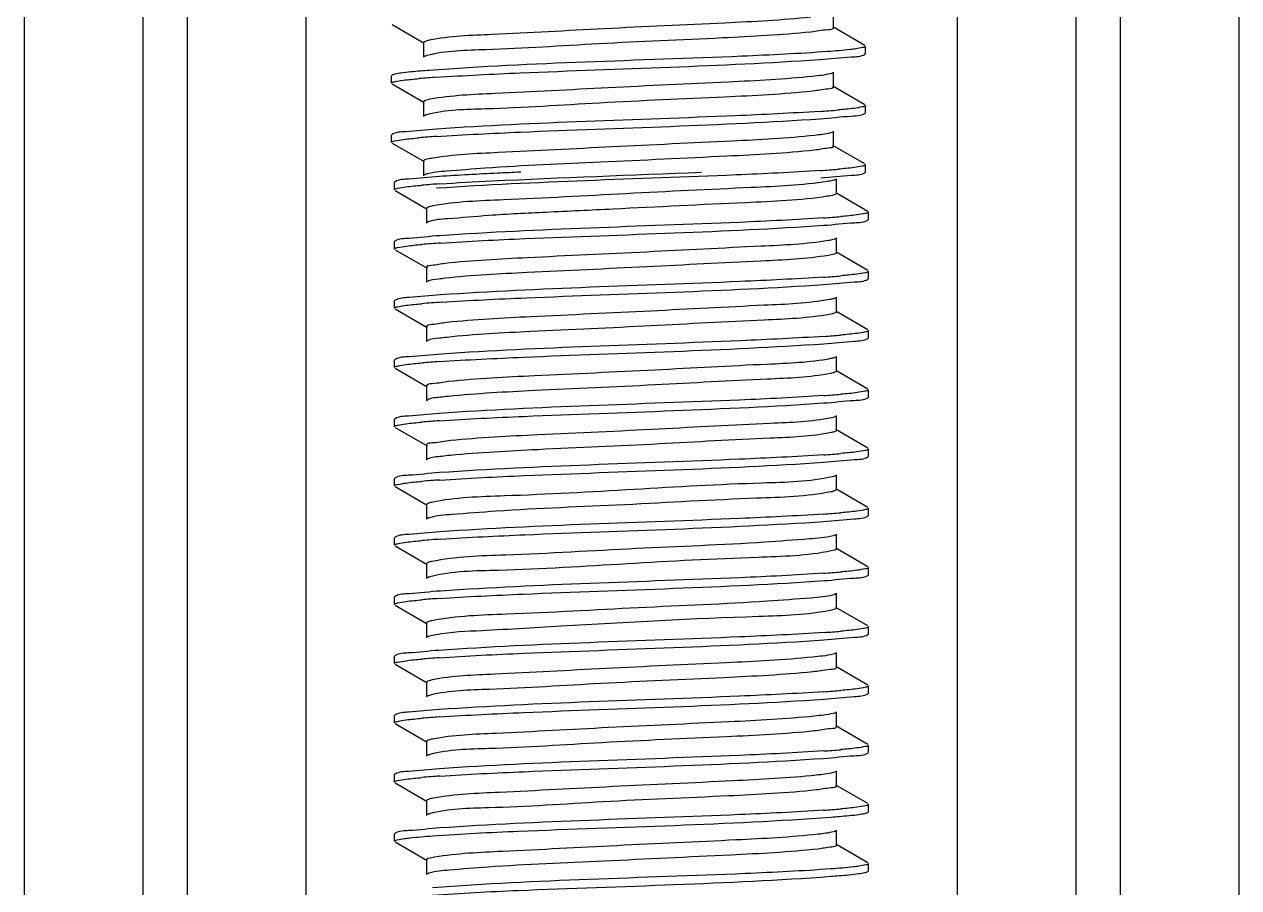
# Model space of a CAD drawing. Extents: x 1680110 to 4798266, y 269661 to 1249705.
# Drawn here: x 2404359.1 to 2404710.5, y 665378.9 to 665628.8 of the extents above; entities that cross this region are included whole.
import ezdxf

# ---------------------------------------------------------------- set-up
doc = ezdxf.new("R2010")
doc.units = 0
doc.header["$LTSCALE"] = 1000
doc.header["$MEASUREMENT"] = 0

# ---------------------------------------------------------------- blocks, each defined once
blk = doc.blocks.new('gfhhrryyfd')
at = {"linetype": 'Continuous'}
for p, q in [((3693152.86, -1741005.43), (3693152.86, -1744418.97)), ((3693187.15, -1741005.43), (3693187.15, -1744418.97)), ((3693200.01, -1741005.43), (3693200.01, -1744418.97)), ((3693234.3, -1741005.43), (3693234.3, -1744418.97)), ((3693422.89, -1741005.43), (3693422.89, -1744418.97)), ((3693457.18, -1741005.43), (3693457.18, -1744418.97)), ((3693470.04, -1741005.43), (3693470.04, -1744418.97)), ((3693504.33, -1741005.43), (3693504.33, -1744418.97)), ((3693387.04, -1741816.57), (3693387.04, -1741812.28)), ((3693259.32, -1741815.69), (3693268.63, -1741821.07)), ((3693396.16, -1741821.74), (3693386.85, -1741816.35)), ((3693268.44, -1741820.86), (3693268.44, -1741825.14)), ((3693396.16, -1741824.26), (3693396.32, -1741824.07)), ((3693396.32, -1741824.07), (3693396.32, -1741821.93)), ((3693396.32, -1741824.07), (3693396.32, -1741821.93)), ((3693259.32, -1741830.31), (3693259.16, -1741830.5)), ((3693259.16, -1741832.64), (3693259.16, -1741830.5)), ((3693259.16, -1741832.64), (3693259.16, -1741830.5)), ((3693387.04, -1741833.71), (3693387.04, -1741829.43)), ((3693259.32, -1741832.83), (3693268.63, -1741838.22)), ((3693396.16, -1741838.89), (3693386.85, -1741833.5)), ((3693268.44, -1741838), (3693268.44, -1741842.29)), ((3693396.16, -1741841.4), (3693396.32, -1741841.22)), ((3693396.32, -1741841.22), (3693396.32, -1741839.07)), ((3693396.32, -1741841.22), (3693396.32, -1741839.07)), ((3693259.32, -1741847.46), (3693259.16, -1741847.65)), ((3693259.16, -1741849.79), (3693259.16, -1741847.65)), ((3693259.16, -1741849.79), (3693259.16, -1741847.65)), ((3693387.04, -1741850.86), (3693387.04, -1741846.57)), ((3693259.32, -1741849.98), (3693268.63, -1741855.36)), ((3693396.16, -1741856.03), (3693386.85, -1741850.64)), ((3693268.44, -1741855.15), (3693268.44, -1741859.43)), ((3693396.32, -1741858.36), (3693396.32, -1741856.22)), ((3693396.32, -1741858.36), (3693396.32, -1741856.22)), ((3693396.16, -1741858.55), (3693396.32, -1741858.36)), ((3693260.18, -1741861.17), (3693260.01, -1741861.36)), ((3693260.01, -1741863.51), (3693260.01, -1741861.36)), ((3693260.01, -1741863.51), (3693260.01, -1741861.36)), ((3693387.9, -1741864.58), (3693387.9, -1741860.29)), ((3693260.18, -1741863.69), (3693269.48, -1741869.08)), ((3693397.01, -1741869.75), (3693387.71, -1741864.36)), ((3693269.29, -1741868.86), (3693269.29, -1741873.15)), ((3693397.18, -1741872.08), (3693397.18, -1741869.93)), ((3693397.18, -1741872.08), (3693397.18, -1741869.93)), ((3693269.72, -1741872.82), (3693269.48, -1741872.93)), ((3693397.01, -1741872.27), (3693397.18, -1741872.08)), ((3693387.9, -1741881.72), (3693387.9, -1741877.44)), ((3693260.18, -1741878.32), (3693260.01, -1741878.51)), ((3693260.01, -1741880.65), (3693260.01, -1741878.51)), ((3693260.01, -1741880.65), (3693260.01, -1741878.51)), ((3693260.18, -1741880.84), (3693269.48, -1741886.23)), ((3693397.01, -1741886.89), (3693387.71, -1741881.51)), ((3693269.29, -1741886.01), (3693269.29, -1741890.29)), ((3693397.18, -1741889.22), (3693397.18, -1741887.08)), ((3693397.18, -1741889.22), (3693397.18, -1741887.08)), ((3693397.01, -1741889.41), (3693397.18, -1741889.22)), ((3693387.9, -1741898.87), (3693387.9, -1741894.58)), ((3693260.18, -1741895.47), (3693260.01, -1741895.65)), ((3693260.01, -1741897.8), (3693260.01, -1741895.65)), ((3693260.01, -1741897.8), (3693260.01, -1741895.65)), ((3693260.18, -1741897.98), (3693269.48, -1741903.37)), ((3693397.01, -1741904.04), (3693387.71, -1741898.65)), ((3693269.29, -1741903.15), (3693269.29, -1741907.44)), ((3693397.18, -1741906.37), (3693397.18, -1741904.23)), ((3693397.18, -1741906.37), (3693397.18, -1741904.23)), ((3693397.01, -1741906.56), (3693397.18, -1741906.37)), ((3693260.18, -1741912.61), (3693260.01, -1741912.8)), ((3693387.9, -1741916.01), (3693387.9, -1741911.73)), ((3693260.01, -1741914.94), (3693260.01, -1741912.8)), ((3693260.01, -1741914.94), (3693260.01, -1741912.8)), ((3693260.18, -1741915.13), (3693269.48, -1741920.52)), ((3693397.01, -1741921.18), (3693387.71, -1741915.8)), ((3693269.29, -1741920.3), (3693269.29, -1741924.59)), ((3693397.18, -1741923.51), (3693397.18, -1741921.37)), ((3693397.18, -1741923.51), (3693397.18, -1741921.37)), ((3693397.01, -1741923.7), (3693397.18, -1741923.51)), ((3693260.18, -1741929.76), (3693260.01, -1741929.94)), ((3693260.01, -1741932.09), (3693260.01, -1741929.94)), ((3693260.01, -1741932.09), (3693260.01, -1741929.94)), ((3693387.9, -1741933.16), (3693387.9, -1741928.87)), ((3693260.18, -1741932.27), (3693269.48, -1741937.66)), ((3693397.01, -1741938.33), (3693387.71, -1741932.94)), ((3693269.29, -1741937.44), (3693269.29, -1741941.73)), ((3693397.01, -1741940.85), (3693397.18, -1741940.66)), ((3693397.18, -1741940.66), (3693397.18, -1741938.52)), ((3693397.18, -1741940.66), (3693397.18, -1741938.52)), ((3693260.18, -1741946.9), (3693260.01, -1741947.09)), ((3693260.01, -1741949.23), (3693260.01, -1741947.09)), ((3693260.01, -1741949.23), (3693260.01, -1741947.09)), ((3693387.9, -1741950.3), (3693387.9, -1741946.02)), ((3693260.18, -1741949.42), (3693269.48, -1741954.81)), ((3693397.01, -1741955.47), (3693387.71, -1741950.09)), ((3693269.29, -1741954.59), (3693269.29, -1741958.88)), ((3693397.01, -1741957.99), (3693397.18, -1741957.8)), ((3693397.18, -1741957.8), (3693397.18, -1741955.66)), ((3693397.18, -1741957.8), (3693397.18, -1741955.66)), ((3693260.18, -1741964.05), (3693260.01, -1741964.23)), ((3693260.01, -1741966.38), (3693260.01, -1741964.23)), ((3693260.01, -1741966.38), (3693260.01, -1741964.23)), ((3693387.9, -1741967.45), (3693387.9, -1741963.16)), ((3693260.18, -1741966.56), (3693269.48, -1741971.95)), ((3693386.96, -1741967.93), (3693386.43, -1741968.06)), ((3693397.01, -1741972.62), (3693387.71, -1741967.23)), ((3693269.29, -1741971.73), (3693269.29, -1741976.02)), ((3693397.01, -1741975.14), (3693397.18, -1741974.95)), ((3693397.18, -1741974.95), (3693397.18, -1741972.81)), ((3693397.18, -1741974.95), (3693397.18, -1741972.81)), ((3693260.18, -1741981.19), (3693260.01, -1741981.38)), ((3693260.01, -1741983.52), (3693260.01, -1741981.38)), ((3693260.01, -1741983.52), (3693260.01, -1741981.38)), ((3693387.9, -1741984.59), (3693387.9, -1741980.31)), ((3693260.18, -1741983.71), (3693269.48, -1741989.1)), ((3693387.16, -1741985.02), (3693386.46, -1741985.2)), ((3693397.01, -1741989.76), (3693387.71, -1741984.38)), ((3693269.29, -1741988.88), (3693269.29, -1741993.17)), ((3693397.01, -1741992.28), (3693397.18, -1741992.09)), ((3693397.18, -1741992.09), (3693397.18, -1741989.95)), ((3693397.18, -1741992.09), (3693397.18, -1741989.95)), ((3693260.18, -1741998.34), (3693260.01, -1741998.52)), ((3693260.01, -1742000.67), (3693260.01, -1741998.52)), ((3693260.01, -1742000.67), (3693260.01, -1741998.52)), ((3693387.9, -1742001.74), (3693387.9, -1741997.45)), ((3693260.18, -1742000.86), (3693269.48, -1742006.24)), ((3693397.01, -1742006.91), (3693387.71, -1742001.52)), ((3693269.29, -1742006.03), (3693269.29, -1742010.31)), ((3693397.18, -1742009.24), (3693397.18, -1742007.1)), ((3693397.18, -1742009.24), (3693397.18, -1742007.1)), ((3693397.01, -1742009.43), (3693397.18, -1742009.24)), ((3693260.18, -1742015.48), (3693260.01, -1742015.67)), ((3693260.01, -1742017.81), (3693260.01, -1742015.67)), ((3693260.01, -1742017.81), (3693260.01, -1742015.67)), ((3693260.18, -1742018), (3693269.48, -1742023.39)), ((3693387.9, -1742018.88), (3693387.9, -1742014.6)), ((3693397.01, -1742024.05), (3693387.71, -1742018.67)), ((3693269.29, -1742023.17), (3693269.29, -1742027.46)), ((3693397.18, -1742026.39), (3693397.18, -1742024.24)), ((3693397.01, -1742026.57), (3693397.18, -1742026.39)), ((3693387.9, -1742036.03), (3693387.9, -1742031.74)), ((3693260.18, -1742032.63), (3693260.01, -1742032.81)), ((3693260.01, -1742034.96), (3693260.01, -1742032.81)), ((3693260.01, -1742034.96), (3693260.01, -1742032.81)), ((3693260.18, -1742035.15), (3693269.48, -1742040.53)), ((3693397.01, -1742041.2), (3693387.71, -1742035.81)), ((3693269.29, -1742040.32), (3693269.29, -1742044.6)), ((3693397.18, -1742043.53), (3693397.18, -1742041.39)), ((3693397.18, -1742043.53), (3693397.18, -1742041.39)), ((3693397.01, -1742043.72), (3693397.18, -1742043.53)), ((3693387.9, -1742053.17), (3693387.9, -1742048.89)), ((3693260.18, -1742049.77), (3693260.01, -1742049.96)), ((3693260.01, -1742052.1), (3693260.01, -1742049.96)), ((3693260.01, -1742052.1), (3693260.01, -1742049.96)), ((3693260.18, -1742052.29), (3693269.48, -1742057.68)), ((3693397.01, -1742058.34), (3693387.71, -1742052.96)), ((3693269.29, -1742057.46), (3693269.29, -1742061.75)), ((3693397.18, -1742060.68), (3693397.18, -1742058.53)), ((3693397.18, -1742060.68), (3693397.18, -1742058.53)), ((3693397.01, -1742060.86), (3693397.18, -1742060.68))]:
    blk.add_line(p, q, dxfattribs=at)
for centre, radius, start, end in [((3693291.83, -1742125.42), 295.15, 93.8298, 94.8034), ((3693363.28, -1741541.72), 299.73, 273.7844, 274.8062), ((3693291.85, -1742142.75), 295.33, 93.8281, 94.8033), ((3693363.51, -1741561.8), 296.79, 273.8119, 274.8058), ((3693292.89, -1742158.81), 297.68, 93.8035, 94.806), ((3693364.49, -1741577.01), 295.29, 273.8286, 274.8032), ((3693293.15, -1742179.21), 300.95, 93.7736, 94.806), ((3693364.51, -1741594.46), 294.99, 273.8314, 274.8033), ((3693293.46, -1742200.28), 304.87, 93.7393, 94.8049), ((3693364.59, -1741612.61), 293.98, 273.8406, 274.8036), ((3693292.6, -1742206.62), 294.04, 93.8392, 94.8043), ((3693364.56, -1741629.35), 294.38, 273.8369, 274.8034), ((3693292.7, -1742225.05), 295.33, 93.826, 94.8054), ((3693364.51, -1741645.8), 295.08, 273.8305, 274.8033), ((3693292.88, -1742244.45), 297.59, 93.8044, 94.806), ((3693383.77, -1741938.13), 13.06, 281.5383, 283.132), ((3693364.49, -1741662.74), 295.29, 273.8286, 274.8032), ((3693293.14, -1742264.82), 300.83, 93.7747, 94.806), ((3693364.51, -1741680.16), 295.01, 273.8312, 274.8033), ((3693292.53, -1742274.39), 293.23, 93.8482, 94.803), ((3693364.69, -1741699.52), 292.79, 273.8518, 274.8032), ((3693292.6, -1742292.32), 294.01, 93.8395, 94.8043), ((3693364.57, -1741715.11), 294.35, 273.8372, 274.8034), ((3693292.7, -1742310.72), 295.27, 93.8265, 94.8053), ((3693364.51, -1741731.54), 295.07, 273.8306, 274.8033), ((3693292.88, -1742330.08), 297.5, 93.8052, 94.806), ((3693364.49, -1741748.46), 295.29, 273.8286, 274.8032)]:
    blk.add_arc(centre, radius, start, end, dxfattribs=at)
for points, knots in [([(3693380.53, -1741813.57), (3693372.24, -1741814.41), (3693352.28, -1741815.43), (3693321.51, -1741816.76), (3693293.04, -1741818.45), (3693276.05, -1741819.03), (3693270.06, -1741820.22)], [0, 0, 0, 0, 0.225655, 0.541544, 0.834585, 1, 1, 1, 1]), ([(3693387.04, -1741816.57), (3693387.04, -1741817.16), (3693383.68, -1741817.2), (3693382.15, -1741817.7), (3693380.53, -1741817.86)], [0, 0, 0, 0, 0.265544, 1, 1, 1, 1]), ([(3693270.06, -1741820.22), (3693269.65, -1741820.3), (3693269.17, -1741820.41), (3693268.44, -1741820.68), (3693268.44, -1741820.86)], [0, 0, 0, 0, 0.707997, 1, 1, 1, 1]), ([(3693380.53, -1741817.86), (3693372.01, -1741818.72), (3693351.53, -1741819.77), (3693320.15, -1741821.04), (3693291.77, -1741822.98), (3693274.97, -1741823.22), (3693269.41, -1741824.65)], [0, 0, 0, 0, 0.230626, 0.552451, 0.845297, 1, 1, 1, 1]), ([(3693269.41, -1741824.65), (3693269.25, -1741824.69), (3693268.98, -1741824.76), (3693268.73, -1741824.87), (3693268.63, -1741824.93)], [0, 0, 0, 0, 0.585637, 1, 1, 1, 1]), ([(3693385.37, -1741823.49), (3693377.1, -1741824.1), (3693338.66, -1741825.97), (3693300.16, -1741826.73), (3693270.05, -1741828.94)], [0, 0, 0, 0, 0.215463, 1, 1, 1, 1]), ([(3693383.06, -1741825.8), (3693386.09, -1741825.59), (3693390.34, -1741825), (3693394.98, -1741824.94), (3693396.16, -1741824.26)], [0, 0, 0, 0, 0.69075, 1, 1, 1, 1]), ([(3693393.52, -1741822.71), (3693393, -1741822.78), (3693390.29, -1741823.11), (3693387.57, -1741823.33), (3693385.37, -1741823.49)], [0, 0, 0, 0, 0.191405, 1, 1, 1, 1]), ([(3693396.32, -1741821.93), (3693396.32, -1741822.2), (3693394.95, -1741822.42), (3693394.22, -1741822.61), (3693393.52, -1741822.71)], [0, 0, 0, 0, 0.27438, 1, 1, 1, 1]), ([(3693272.12, -1741830.94), (3693280.2, -1741830.39), (3693317.18, -1741828.61), (3693354.21, -1741827.74), (3693383.06, -1741825.8)], [0, 0, 0, 0, 0.218807, 1, 1, 1, 1]), ([(3693261.93, -1741829.72), (3693261.36, -1741829.8), (3693260.49, -1741829.95), (3693259.6, -1741830.15), (3693259.32, -1741830.31)], [0, 0, 0, 0, 0.64305, 1, 1, 1, 1]), ([(3693270.05, -1741828.94), (3693269.22, -1741829), (3693266.51, -1741829.21), (3693263.8, -1741829.46), (3693261.93, -1741829.72)], [0, 0, 0, 0, 0.307527, 1, 1, 1, 1]), ([(3693381.06, -1741830.66), (3693372.94, -1741831.52), (3693353.18, -1741832.52), (3693322.51, -1741833.88), (3693293.78, -1741835.52), (3693276.52, -1741836.17), (3693270.33, -1741837.31)], [0, 0, 0, 0, 0.220681, 0.534812, 0.829794, 1, 1, 1, 1]), ([(3693386.85, -1741829.65), (3693386.64, -1741829.77), (3693384.72, -1741830.31), (3693382.77, -1741830.48), (3693381.06, -1741830.66)], [0, 0, 0, 0, 0.125952, 1, 1, 1, 1]), ([(3693259.16, -1741832.64), (3693259.16, -1741832.33), (3693260.81, -1741832.13), (3693261.64, -1741831.9), (3693262.47, -1741831.79)], [0, 0, 0, 0, 0.271502, 1, 1, 1, 1]), ([(3693381.06, -1741834.95), (3693372.58, -1741835.84), (3693352, -1741836.89), (3693320.37, -1741838.15), (3693291.77, -1741840.2), (3693274.81, -1741840.31), (3693269.28, -1741841.83)], [0, 0, 0, 0, 0.228367, 0.551843, 0.846598, 1, 1, 1, 1]), ([(3693387.04, -1741833.71), (3693387.04, -1741834.26), (3693383.97, -1741834.35), (3693382.55, -1741834.79), (3693381.06, -1741834.95)], [0, 0, 0, 0, 0.266345, 1, 1, 1, 1]), ([(3693270.33, -1741837.31), (3693269.85, -1741837.4), (3693269.31, -1741837.52), (3693268.44, -1741837.81), (3693268.44, -1741838)], [0, 0, 0, 0, 0.71244, 1, 1, 1, 1]), ([(3693269.28, -1741841.83), (3693269.15, -1741841.86), (3693268.93, -1741841.93), (3693268.71, -1741842.02), (3693268.63, -1741842.07)], [0, 0, 0, 0, 0.578205, 1, 1, 1, 1]), ([(3693383.06, -1741840.8), (3693374.93, -1741841.35), (3693337.95, -1741843.12), (3693300.92, -1741843.98), (3693272.12, -1741845.94)], [0, 0, 0, 0, 0.220215, 1, 1, 1, 1]), ([(3693383.24, -1741842.93), (3693386.23, -1741842.73), (3693390.42, -1741842.15), (3693394.99, -1741842.07), (3693396.16, -1741841.4)], [0, 0, 0, 0, 0.690494, 1, 1, 1, 1]), ([(3693396.32, -1741839.07), (3693396.32, -1741839.39), (3693394.66, -1741839.59), (3693393.83, -1741839.82), (3693392.99, -1741839.93)], [0, 0, 0, 0, 0.271396, 1, 1, 1, 1]), ([(3693272.13, -1741848.08), (3693280.23, -1741847.53), (3693317.27, -1741845.75), (3693354.36, -1741844.89), (3693383.24, -1741842.93)], [0, 0, 0, 0, 0.219095, 1, 1, 1, 1]), ([(3693259.16, -1741849.79), (3693259.16, -1741849.48), (3693260.81, -1741849.27), (3693261.64, -1741849.04), (3693262.47, -1741848.94)], [0, 0, 0, 0, 0.27149, 1, 1, 1, 1]), ([(3693272.12, -1741845.94), (3693269.16, -1741846.14), (3693265, -1741846.72), (3693260.48, -1741846.79), (3693259.32, -1741847.46)], [0, 0, 0, 0, 0.690325, 1, 1, 1, 1]), ([(3693381.57, -1741847.75), (3693373.63, -1741848.63), (3693354.09, -1741849.62), (3693323.56, -1741851), (3693294.58, -1741852.59), (3693277.04, -1741853.31), (3693270.64, -1741854.4)], [0, 0, 0, 0, 0.215579, 0.527777, 0.824697, 1, 1, 1, 1]), ([(3693386.85, -1741846.79), (3693386.65, -1741846.91), (3693384.91, -1741847.42), (3693383.12, -1741847.58), (3693381.57, -1741847.75)], [0, 0, 0, 0, 0.128341, 1, 1, 1, 1]), ([(3693381.57, -1741852.04), (3693373.14, -1741852.97), (3693352.47, -1741853.95), (3693320.72, -1741855.53), (3693293.61, -1741856.62), (3693276.85, -1741857.99), (3693271.09, -1741858.44), (3693269.19, -1741859)], [0, 0, 0, 0, 0.225842, 0.550753, 0.847452, 0.947141, 1, 1, 1, 1]), ([(3693387.04, -1741850.86), (3693387.04, -1741851.36), (3693384.25, -1741851.49), (3693382.94, -1741851.89), (3693381.57, -1741852.04)], [0, 0, 0, 0, 0.267239, 1, 1, 1, 1]), ([(3693270.64, -1741854.4), (3693270.08, -1741854.5), (3693269.47, -1741854.64), (3693268.44, -1741854.92), (3693268.44, -1741855.15)], [0, 0, 0, 0, 0.716487, 1, 1, 1, 1]), ([(3693396.32, -1741856.22), (3693396.32, -1741856.53), (3693394.68, -1741856.73), (3693393.85, -1741856.96), (3693393.02, -1741857.07)], [0, 0, 0, 0, 0.271545, 1, 1, 1, 1]), ([(3693273, -1741859.66), (3693270.03, -1741859.86), (3693265.87, -1741860.43), (3693261.33, -1741860.51), (3693260.18, -1741861.17)], [0, 0, 0, 0, 0.69038, 1, 1, 1, 1]), ([(3693269.19, -1741859), (3693269.08, -1741859.03), (3693268.89, -1741859.09), (3693268.7, -1741859.17), (3693268.63, -1741859.22)], [0, 0, 0, 0, 0.571482, 1, 1, 1, 1]), ([(3693383.24, -1741857.93), (3693375.12, -1741858.48), (3693338.08, -1741860.26), (3693301, -1741861.12), (3693272.13, -1741863.08)], [0, 0, 0, 0, 0.21961, 1, 1, 1, 1]), ([(3693296.55, -1741858.4), (3693294.3, -1741858.5), (3693286.45, -1741858.87), (3693278.6, -1741859.27), (3693273, -1741859.66)], [0, 0, 0, 0, 0.285814, 1, 1, 1, 1]), ([(3693273.14, -1741861.79), (3693278.13, -1741861.45), (3693303.35, -1741860.12), (3693328.59, -1741859.24), (3693348.83, -1741858.4)], [0, 0, 0, 0, 0.197909, 1, 1, 1, 1]), ([(3693383.37, -1741860.07), (3693386.33, -1741859.86), (3693390.48, -1741859.29), (3693395, -1741859.21), (3693396.16, -1741858.55)], [0, 0, 0, 0, 0.690311, 1, 1, 1, 1]), ([(3693260.01, -1741863.51), (3693260.01, -1741863.19), (3693261.66, -1741862.99), (3693262.49, -1741862.76), (3693263.32, -1741862.65)], [0, 0, 0, 0, 0.271503, 1, 1, 1, 1]), ([(3693385.28, -1741861.1), (3693377.99, -1741862.25), (3693358.51, -1741863.04), (3693327.28, -1741864.6), (3693296.61, -1741866.31), (3693277.82, -1741866.92), (3693271.1, -1741868.19)], [0, 0, 0, 0, 0.193419, 0.509669, 0.820525, 1, 1, 1, 1]), ([(3693387.71, -1741860.51), (3693387.44, -1741860.66), (3693386.62, -1741860.87), (3693385.8, -1741861.02), (3693385.28, -1741861.1)], [0, 0, 0, 0, 0.365805, 1, 1, 1, 1]), ([(3693385.28, -1741865.39), (3693377.48, -1741866.61), (3693356.73, -1741867.39), (3693329.61, -1741868.82), (3693304.83, -1741869.99), (3693288.83, -1741870.74), (3693277.53, -1741871.81), (3693271.52, -1741872.13), (3693269.72, -1741872.82)], [0, 0, 0, 0, 0.204493, 0.536108, 0.703957, 0.847329, 0.949842, 1, 1, 1, 1]), ([(3693387.89, -1741864.58), (3693387.89, -1741864.84), (3693386.64, -1741865.12), (3693385.94, -1741865.29), (3693385.28, -1741865.39)], [0, 0, 0, 0, 0.279396, 1, 1, 1, 1]), ([(3693271.1, -1741868.19), (3693270.64, -1741868.28), (3693270.12, -1741868.39), (3693269.29, -1741868.68), (3693269.29, -1741868.86)], [0, 0, 0, 0, 0.711689, 1, 1, 1, 1]), ([(3693397.18, -1741869.93), (3693397.18, -1741870.25), (3693395.53, -1741870.45), (3693394.69, -1741870.68), (3693393.86, -1741870.79)], [0, 0, 0, 0, 0.271487, 1, 1, 1, 1]), ([(3693384.21, -1741871.64), (3693376.11, -1741872.19), (3693339.09, -1741873.97), (3693302.02, -1741874.84), (3693273.14, -1741876.79)], [0, 0, 0, 0, 0.219009, 1, 1, 1, 1]), ([(3693273.34, -1741878.92), (3693281.48, -1741878.37), (3693318.44, -1741876.6), (3693355.45, -1741875.74), (3693384.23, -1741873.78)], [0, 0, 0, 0, 0.220461, 1, 1, 1, 1]), ([(3693384.23, -1741873.78), (3693387.19, -1741873.58), (3693391.33, -1741873.01), (3693395.86, -1741872.93), (3693397.01, -1741872.27)], [0, 0, 0, 0, 0.690295, 1, 1, 1, 1]), ([(3693273.14, -1741876.79), (3693270.14, -1741876.99), (3693265.93, -1741877.58), (3693261.35, -1741877.65), (3693260.18, -1741878.32)], [0, 0, 0, 0, 0.690587, 1, 1, 1, 1]), ([(3693260.01, -1741880.65), (3693260.01, -1741880.34), (3693261.68, -1741880.13), (3693262.52, -1741879.9), (3693263.36, -1741879.8)], [0, 0, 0, 0, 0.271316, 1, 1, 1, 1]), ([(3693385.62, -1741878.19), (3693379.16, -1741879.28), (3693361.55, -1741880.01), (3693332.51, -1741881.59), (3693302.02, -1741882.98), (3693282.53, -1741883.97), (3693274.64, -1741884.84)], [0, 0, 0, 0, 0.176567, 0.473968, 0.785687, 1, 1, 1, 1]), ([(3693387.71, -1741877.65), (3693387.47, -1741877.79), (3693386.77, -1741877.98), (3693386.06, -1741878.12), (3693385.62, -1741878.19)], [0, 0, 0, 0, 0.371889, 1, 1, 1, 1]), ([(3693385.62, -1741882.48), (3693379.16, -1741883.56), (3693361.55, -1741884.3), (3693332.51, -1741885.88), (3693302.02, -1741887.27), (3693282.53, -1741888.25), (3693274.64, -1741889.13)], [0, 0, 0, 0, 0.176567, 0.473968, 0.785687, 1, 1, 1, 1]), ([(3693387.89, -1741881.72), (3693387.89, -1741881.95), (3693386.82, -1741882.24), (3693386.19, -1741882.39), (3693385.62, -1741882.48)], [0, 0, 0, 0, 0.282619, 1, 1, 1, 1]), ([(3693274.64, -1741884.84), (3693273.3, -1741884.99), (3693272.02, -1741885.38), (3693269.29, -1741885.52), (3693269.29, -1741886.01)], [0, 0, 0, 0, 0.732504, 1, 1, 1, 1]), ([(3693397.18, -1741887.08), (3693397.18, -1741887.39), (3693395.53, -1741887.6), (3693394.69, -1741887.82), (3693393.86, -1741887.93)], [0, 0, 0, 0, 0.271508, 1, 1, 1, 1]), ([(3693274.64, -1741889.13), (3693273.99, -1741889.2), (3693272.28, -1741889.46), (3693270.43, -1741889.53), (3693269.48, -1741890.08)], [0, 0, 0, 0, 0.371135, 1, 1, 1, 1]), ([(3693384.23, -1741888.78), (3693376.15, -1741889.33), (3693339.19, -1741891.11), (3693302.19, -1741891.99), (3693273.34, -1741893.92)], [0, 0, 0, 0, 0.218674, 1, 1, 1, 1]), ([(3693273.58, -1741896.05), (3693281.73, -1741895.51), (3693318.64, -1741893.74), (3693355.58, -1741892.88), (3693384.29, -1741890.92)], [0, 0, 0, 0, 0.22129, 1, 1, 1, 1]), ([(3693384.29, -1741890.92), (3693387.23, -1741890.72), (3693391.36, -1741890.15), (3693395.86, -1741890.07), (3693397.01, -1741889.41)], [0, 0, 0, 0, 0.690211, 1, 1, 1, 1]), ([(3693273.34, -1741893.92), (3693270.29, -1741894.13), (3693266.02, -1741894.72), (3693261.36, -1741894.78), (3693260.18, -1741895.47)], [0, 0, 0, 0, 0.690864, 1, 1, 1, 1]), ([(3693387.71, -1741894.8), (3693387.5, -1741894.91), (3693386.91, -1741895.09), (3693386.31, -1741895.22), (3693385.93, -1741895.29)], [0, 0, 0, 0, 0.378691, 1, 1, 1, 1]), ([(3693260.01, -1741897.8), (3693260.01, -1741897.48), (3693261.71, -1741897.28), (3693262.56, -1741897.04), (3693263.41, -1741896.93)], [0, 0, 0, 0, 0.271062, 1, 1, 1, 1]), ([(3693385.93, -1741895.29), (3693379.69, -1741896.41), (3693362.35, -1741897.09), (3693333.56, -1741898.71), (3693302.93, -1741900.07), (3693283.22, -1741901.07), (3693275.14, -1741901.93)], [0, 0, 0, 0, 0.171474, 0.466939, 0.780589, 1, 1, 1, 1]), ([(3693275.14, -1741901.93), (3693273.68, -1741902.09), (3693272.29, -1741902.52), (3693269.29, -1741902.62), (3693269.29, -1741903.15)], [0, 0, 0, 0, 0.733441, 1, 1, 1, 1]), ([(3693385.93, -1741899.57), (3693379.69, -1741900.7), (3693362.35, -1741901.37), (3693333.56, -1741902.99), (3693302.93, -1741904.36), (3693283.22, -1741905.36), (3693275.14, -1741906.22)], [0, 0, 0, 0, 0.171474, 0.466939, 0.780589, 1, 1, 1, 1]), ([(3693387.89, -1741898.87), (3693387.89, -1741899.07), (3693386.98, -1741899.35), (3693386.43, -1741899.48), (3693385.93, -1741899.57)], [0, 0, 0, 0, 0.286481, 1, 1, 1, 1]), ([(3693397.18, -1741904.23), (3693397.18, -1741904.54), (3693395.54, -1741904.74), (3693394.71, -1741904.97), (3693393.88, -1741905.07)], [0, 0, 0, 0, 0.271591, 1, 1, 1, 1]), ([(3693275.14, -1741906.22), (3693274.43, -1741906.29), (3693272.56, -1741906.57), (3693270.52, -1741906.62), (3693269.48, -1741907.22)], [0, 0, 0, 0, 0.373237, 1, 1, 1, 1]), ([(3693272.91, -1741913.24), (3693281.03, -1741912.69), (3693318.15, -1741910.9), (3693355.31, -1741910.04), (3693384.26, -1741908.07)], [0, 0, 0, 0, 0.219098, 1, 1, 1, 1]), ([(3693384.29, -1741905.93), (3693376.24, -1741906.47), (3693339.34, -1741908.25), (3693302.4, -1741909.13), (3693273.58, -1741911.05)], [0, 0, 0, 0, 0.218156, 1, 1, 1, 1]), ([(3693384.26, -1741908.07), (3693387.21, -1741907.87), (3693391.35, -1741907.3), (3693395.86, -1741907.22), (3693397.01, -1741906.56)], [0, 0, 0, 0, 0.690244, 1, 1, 1, 1]), ([(3693273.58, -1741911.05), (3693270.47, -1741911.26), (3693266.13, -1741911.86), (3693261.38, -1741911.92), (3693260.18, -1741912.61)], [0, 0, 0, 0, 0.691174, 1, 1, 1, 1]), ([(3693386.22, -1741912.38), (3693380.2, -1741913.55), (3693363.14, -1741914.15), (3693334.61, -1741915.82), (3693303.84, -1741917.16), (3693283.92, -1741918.18), (3693275.67, -1741919.02)], [0, 0, 0, 0, 0.166363, 0.459884, 0.775471, 1, 1, 1, 1]), ([(3693387.71, -1741911.94), (3693387.53, -1741912.04), (3693387.04, -1741912.2), (3693386.54, -1741912.32), (3693386.22, -1741912.38)], [0, 0, 0, 0, 0.386332, 1, 1, 1, 1]), ([(3693260.01, -1741914.94), (3693260.01, -1741914.63), (3693261.65, -1741914.42), (3693262.47, -1741914.2), (3693263.3, -1741914.09)], [0, 0, 0, 0, 0.27163, 1, 1, 1, 1]), ([(3693387.89, -1741916.01), (3693387.89, -1741916.19), (3693387.14, -1741916.47), (3693386.65, -1741916.58), (3693386.22, -1741916.66)], [0, 0, 0, 0, 0.291155, 1, 1, 1, 1]), ([(3693275.67, -1741919.02), (3693274.08, -1741919.18), (3693272.58, -1741919.66), (3693269.29, -1741919.72), (3693269.3, -1741920.3)], [0, 0, 0, 0, 0.734279, 1, 1, 1, 1]), ([(3693386.22, -1741916.66), (3693380.2, -1741917.84), (3693363.14, -1741918.44), (3693334.61, -1741920.11), (3693303.84, -1741921.45), (3693283.92, -1741922.47), (3693275.67, -1741923.31)], [0, 0, 0, 0, 0.166363, 0.459884, 0.775471, 1, 1, 1, 1]), ([(3693384.26, -1741923.07), (3693376.14, -1741923.63), (3693339.02, -1741925.41), (3693301.86, -1741926.27), (3693272.91, -1741928.24)], [0, 0, 0, 0, 0.219155, 1, 1, 1, 1]), ([(3693397.18, -1741921.37), (3693397.18, -1741921.68), (3693395.53, -1741921.89), (3693394.7, -1741922.11), (3693393.87, -1741922.22)], [0, 0, 0, 0, 0.271553, 1, 1, 1, 1]), ([(3693275.67, -1741923.31), (3693274.89, -1741923.39), (3693272.84, -1741923.69), (3693270.61, -1741923.71), (3693269.48, -1741924.37)], [0, 0, 0, 0, 0.37517, 1, 1, 1, 1]), ([(3693273, -1741930.38), (3693281.12, -1741929.83), (3693318.19, -1741928.04), (3693355.31, -1741927.18), (3693384.22, -1741925.22)], [0, 0, 0, 0, 0.219327, 1, 1, 1, 1]), ([(3693384.22, -1741925.22), (3693387.18, -1741925.02), (3693391.33, -1741924.44), (3693395.86, -1741924.36), (3693397.01, -1741923.7)], [0, 0, 0, 0, 0.690303, 1, 1, 1, 1]), ([(3693272.91, -1741928.24), (3693269.96, -1741928.44), (3693265.83, -1741929.02), (3693261.33, -1741929.1), (3693260.18, -1741929.76)], [0, 0, 0, 0, 0.690244, 1, 1, 1, 1]), ([(3693386.49, -1741929.47), (3693380.69, -1741930.7), (3693363.9, -1741931.21), (3693335.65, -1741932.94), (3693304.77, -1741934.25), (3693284.64, -1741935.29), (3693276.22, -1741936.11)], [0, 0, 0, 0, 0.16123, 0.452798, 0.770329, 1, 1, 1, 1]), ([(3693387.71, -1741929.09), (3693387.56, -1741929.17), (3693387.16, -1741929.31), (3693386.74, -1741929.41), (3693386.49, -1741929.47)], [0, 0, 0, 0, 0.394958, 1, 1, 1, 1]), ([(3693260.01, -1741932.09), (3693260.01, -1741931.78), (3693261.65, -1741931.57), (3693262.47, -1741931.35), (3693263.3, -1741931.24)], [0, 0, 0, 0, 0.27161, 1, 1, 1, 1]), ([(3693387.89, -1741933.16), (3693387.89, -1741933.31), (3693387.27, -1741933.58), (3693386.85, -1741933.68), (3693386.49, -1741933.75)], [0, 0, 0, 0, 0.296864, 1, 1, 1, 1]), ([(3693276.22, -1741936.11), (3693274.49, -1741936.28), (3693272.87, -1741936.81), (3693269.29, -1741936.82), (3693269.3, -1741937.44)], [0, 0, 0, 0, 0.734941, 1, 1, 1, 1]), ([(3693386.49, -1741933.75), (3693380.69, -1741934.99), (3693363.9, -1741935.49), (3693335.65, -1741937.23), (3693304.77, -1741938.54), (3693284.64, -1741939.57), (3693276.22, -1741940.4)], [0, 0, 0, 0, 0.16123, 0.452798, 0.770329, 1, 1, 1, 1]), ([(3693276.22, -1741940.4), (3693275.37, -1741940.48), (3693273.14, -1741940.8), (3693270.71, -1741940.8), (3693269.48, -1741941.51)], [0, 0, 0, 0, 0.376916, 1, 1, 1, 1]), ([(3693384.22, -1741940.22), (3693376.1, -1741940.77), (3693339.03, -1741942.56), (3693301.91, -1741943.42), (3693273, -1741945.38)], [0, 0, 0, 0, 0.219173, 1, 1, 1, 1]), ([(3693397.18, -1741938.52), (3693397.18, -1741938.83), (3693395.53, -1741939.03), (3693394.69, -1741939.26), (3693393.86, -1741939.37)], [0, 0, 0, 0, 0.271502, 1, 1, 1, 1]), ([(3693273.14, -1741947.52), (3693281.26, -1741946.97), (3693318.29, -1741945.19), (3693355.36, -1741944.33), (3693384.21, -1741942.36)], [0, 0, 0, 0, 0.219774, 1, 1, 1, 1]), ([(3693384.21, -1741942.36), (3693387.17, -1741942.16), (3693391.33, -1741941.59), (3693395.86, -1741941.51), (3693397.01, -1741940.85)], [0, 0, 0, 0, 0.690321, 1, 1, 1, 1]), ([(3693273, -1741945.38), (3693270.03, -1741945.58), (3693265.87, -1741946.16), (3693261.33, -1741946.24), (3693260.18, -1741946.9)], [0, 0, 0, 0, 0.690375, 1, 1, 1, 1]), ([(3693386.74, -1741946.56), (3693380.13, -1741948.11), (3693360.75, -1741948.38), (3693329.19, -1741950.31), (3693297.32, -1741952.08), (3693277.64, -1741952.54), (3693270.73, -1741953.99)], [0, 0, 0, 0, 0.175258, 0.495335, 0.818042, 1, 1, 1, 1]), ([(3693387.71, -1741946.23), (3693387.59, -1741946.3), (3693387.27, -1741946.42), (3693386.94, -1741946.51), (3693386.74, -1741946.56)], [0, 0, 0, 0, 0.404749, 1, 1, 1, 1]), ([(3693260.01, -1741949.23), (3693260.01, -1741948.92), (3693261.66, -1741948.71), (3693262.49, -1741948.49), (3693263.32, -1741948.38)], [0, 0, 0, 0, 0.271508, 1, 1, 1, 1]), ([(3693386.39, -1741950.92), (3693379.3, -1741952.37), (3693359.21, -1741952.82), (3693326.98, -1741954.84), (3693297.53, -1741955.86), (3693278.73, -1741957.36), (3693272.2, -1741957.82), (3693270.05, -1741958.44)], [0, 0, 0, 0, 0.186159, 0.513431, 0.833084, 0.942545, 1, 1, 1, 1]), ([(3693387.89, -1741950.3), (3693387.89, -1741950.43), (3693387.4, -1741950.69), (3693387.03, -1741950.77), (3693386.74, -1741950.84)], [0, 0, 0, 0, 0.303897, 1, 1, 1, 1]), ([(3693270.73, -1741953.99), (3693270.37, -1741954.06), (3693269.94, -1741954.16), (3693269.3, -1741954.43), (3693269.3, -1741954.59)], [0, 0, 0, 0, 0.704936, 1, 1, 1, 1]), ([(3693384.21, -1741957.37), (3693376.11, -1741957.92), (3693339.09, -1741959.7), (3693302.02, -1741960.56), (3693273.14, -1741962.52)], [0, 0, 0, 0, 0.219017, 1, 1, 1, 1]), ([(3693384.22, -1741959.51), (3693387.18, -1741959.31), (3693391.33, -1741958.73), (3693395.86, -1741958.65), (3693397.01, -1741957.99)], [0, 0, 0, 0, 0.690296, 1, 1, 1, 1]), ([(3693397.18, -1741955.66), (3693397.18, -1741955.97), (3693395.53, -1741956.18), (3693394.69, -1741956.41), (3693393.86, -1741956.51)], [0, 0, 0, 0, 0.271487, 1, 1, 1, 1]), ([(3693270.05, -1741958.44), (3693269.94, -1741958.47), (3693269.75, -1741958.53), (3693269.56, -1741958.61), (3693269.48, -1741958.66)], [0, 0, 0, 0, 0.573147, 1, 1, 1, 1]), ([(3693273.34, -1741964.65), (3693281.47, -1741964.1), (3693318.44, -1741962.33), (3693355.45, -1741961.47), (3693384.22, -1741959.51)], [0, 0, 0, 0, 0.220437, 1, 1, 1, 1]), ([(3693273.14, -1741962.52), (3693270.14, -1741962.72), (3693265.93, -1741963.3), (3693261.35, -1741963.37), (3693260.18, -1741964.05)], [0, 0, 0, 0, 0.690579, 1, 1, 1, 1]), ([(3693386.96, -1741963.65), (3693384.71, -1741964.23), (3693378.05, -1741964.73), (3693359.1, -1741966.18), (3693329.7, -1741967.23), (3693297.67, -1741969.24), (3693277.76, -1741969.67), (3693270.76, -1741971.13)], [0, 0, 0, 0, 0.059883, 0.170869, 0.490784, 0.815924, 1, 1, 1, 1]), ([(3693387.71, -1741963.38), (3693387.61, -1741963.43), (3693387.37, -1741963.53), (3693387.11, -1741963.61), (3693386.96, -1741963.65)], [0, 0, 0, 0, 0.415919, 1, 1, 1, 1]), ([(3693260.01, -1741966.38), (3693260.01, -1741966.06), (3693261.68, -1741965.86), (3693262.52, -1741965.63), (3693263.36, -1741965.52)], [0, 0, 0, 0, 0.271323, 1, 1, 1, 1]), ([(3693386.43, -1741968.06), (3693379.45, -1741969.51), (3693359.58, -1741969.97), (3693327.51, -1741971.72), (3693296.01, -1741973.76), (3693276.7, -1741973.88), (3693270.26, -1741975.53)], [0, 0, 0, 0, 0.183768, 0.508585, 0.828555, 1, 1, 1, 1]), ([(3693387.89, -1741967.45), (3693387.89, -1741967.56), (3693387.51, -1741967.79), (3693387.2, -1741967.87), (3693386.96, -1741967.93)], [0, 0, 0, 0, 0.312635, 1, 1, 1, 1]), ([(3693270.76, -1741971.13), (3693270.39, -1741971.2), (3693269.95, -1741971.3), (3693269.3, -1741971.58), (3693269.3, -1741971.73)], [0, 0, 0, 0, 0.705352, 1, 1, 1, 1]), ([(3693270.26, -1741975.53), (3693270.1, -1741975.57), (3693269.84, -1741975.64), (3693269.58, -1741975.75), (3693269.48, -1741975.8)], [0, 0, 0, 0, 0.58569, 1, 1, 1, 1]), ([(3693384.22, -1741974.51), (3693376.15, -1741975.06), (3693339.19, -1741976.84), (3693302.18, -1741977.71), (3693273.34, -1741979.65)], [0, 0, 0, 0, 0.218687, 1, 1, 1, 1]), ([(3693384.36, -1741976.64), (3693387.29, -1741976.44), (3693391.39, -1741975.88), (3693395.87, -1741975.79), (3693397.01, -1741975.14)], [0, 0, 0, 0, 0.690104, 1, 1, 1, 1]), ([(3693397.18, -1741972.81), (3693397.18, -1741973.12), (3693395.53, -1741973.32), (3693394.69, -1741973.55), (3693393.86, -1741973.66)], [0, 0, 0, 0, 0.271507, 1, 1, 1, 1]), ([(3693272.85, -1741981.83), (3693280.99, -1741981.27), (3693318.15, -1741979.48), (3693355.37, -1741978.63), (3693384.36, -1741976.64)], [0, 0, 0, 0, 0.219037, 1, 1, 1, 1]), ([(3693260.01, -1741983.52), (3693260.01, -1741983.21), (3693261.65, -1741983.01), (3693262.48, -1741982.78), (3693263.31, -1741982.67)], [0, 0, 0, 0, 0.271601, 1, 1, 1, 1]), ([(3693273.34, -1741979.65), (3693270.29, -1741979.85), (3693266.02, -1741980.45), (3693261.36, -1741980.51), (3693260.18, -1741981.19)], [0, 0, 0, 0, 0.690854, 1, 1, 1, 1]), ([(3693387.16, -1741980.74), (3693385.03, -1741981.36), (3693378.52, -1741981.81), (3693359.76, -1741983.32), (3693330.29, -1741984.34), (3693298.03, -1741986.36), (3693277.92, -1741986.81), (3693270.81, -1741988.26)], [0, 0, 0, 0, 0.057053, 0.166257, 0.485855, 0.813479, 1, 1, 1, 1]), ([(3693387.71, -1741980.52), (3693387.63, -1741980.57), (3693387.45, -1741980.65), (3693387.27, -1741980.71), (3693387.16, -1741980.74)], [0, 0, 0, 0, 0.42873, 1, 1, 1, 1]), ([(3693386.46, -1741985.2), (3693379.57, -1741986.64), (3693353.29, -1741987.3), (3693319.07, -1741989.15), (3693287.49, -1741991.1), (3693274.78, -1741991.63), (3693270.48, -1741992.62)], [0, 0, 0, 0, 0.18168, 0.674077, 0.886101, 1, 1, 1, 1]), ([(3693387.89, -1741984.59), (3693387.89, -1741984.69), (3693387.61, -1741984.9), (3693387.35, -1741984.97), (3693387.16, -1741985.02)], [0, 0, 0, 0, 0.323571, 1, 1, 1, 1]), ([(3693270.81, -1741988.26), (3693270.43, -1741988.34), (3693269.97, -1741988.44), (3693269.3, -1741988.72), (3693269.3, -1741988.88)], [0, 0, 0, 0, 0.706175, 1, 1, 1, 1]), ([(3693270.48, -1741992.62), (3693270.28, -1741992.67), (3693269.94, -1741992.75), (3693269.61, -1741992.88), (3693269.48, -1741992.95)], [0, 0, 0, 0, 0.596673, 1, 1, 1, 1]), ([(3693384.36, -1741991.65), (3693376.23, -1741992.2), (3693339.06, -1741993.99), (3693301.85, -1741994.85), (3693272.85, -1741996.83)], [0, 0, 0, 0, 0.218917, 1, 1, 1, 1]), ([(3693384.26, -1741993.8), (3693387.21, -1741993.6), (3693391.35, -1741993.02), (3693395.86, -1741992.94), (3693397.01, -1741992.28)], [0, 0, 0, 0, 0.690241, 1, 1, 1, 1]), ([(3693397.18, -1741989.95), (3693397.18, -1741990.26), (3693395.54, -1741990.47), (3693394.72, -1741990.69), (3693393.89, -1741990.8)], [0, 0, 0, 0, 0.271649, 1, 1, 1, 1]), ([(3693272.85, -1741996.83), (3693269.92, -1741997.03), (3693265.81, -1741997.6), (3693261.32, -1741997.68), (3693260.18, -1741998.34)], [0, 0, 0, 0, 0.690151, 1, 1, 1, 1]), ([(3693272.91, -1741998.97), (3693281.03, -1741998.41), (3693318.15, -1741996.62), (3693355.31, -1741995.77), (3693384.26, -1741993.8)], [0, 0, 0, 0, 0.219094, 1, 1, 1, 1]), ([(3693260.01, -1742000.67), (3693260.01, -1742000.36), (3693261.65, -1742000.15), (3693262.47, -1741999.93), (3693263.3, -1741999.82)], [0, 0, 0, 0, 0.27163, 1, 1, 1, 1]), ([(3693381.05, -1741998.78), (3693372.7, -1741999.6), (3693352.7, -1742000.63), (3693321.95, -1742001.95), (3693293.65, -1742003.63), (3693276.79, -1742004.21), (3693270.87, -1742005.39)], [0, 0, 0, 0, 0.227968, 0.544065, 0.835946, 1, 1, 1, 1]), ([(3693387.71, -1741997.67), (3693387.47, -1741997.81), (3693385.26, -1741998.4), (3693383.02, -1741998.58), (3693381.05, -1741998.78)], [0, 0, 0, 0, 0.122428, 1, 1, 1, 1]), ([(3693381.05, -1742003.06), (3693372.52, -1742003.9), (3693352.11, -1742004.95), (3693320.89, -1742006.23), (3693292.65, -1742008.11), (3693275.95, -1742008.43), (3693270.36, -1742009.79)], [0, 0, 0, 0, 0.231868, 0.552576, 0.844286, 1, 1, 1, 1]), ([(3693387.89, -1742001.74), (3693387.9, -1742002.36), (3693384.36, -1742002.37), (3693382.76, -1742002.89), (3693381.05, -1742003.06)], [0, 0, 0, 0, 0.265144, 1, 1, 1, 1]), ([(3693270.87, -1742005.39), (3693270.47, -1742005.47), (3693270.01, -1742005.58), (3693269.3, -1742005.86), (3693269.3, -1742006.03)], [0, 0, 0, 0, 0.707243, 1, 1, 1, 1]), ([(3693397.18, -1742007.1), (3693397.18, -1742007.41), (3693395.53, -1742007.61), (3693394.7, -1742007.84), (3693393.87, -1742007.95)], [0, 0, 0, 0, 0.271555, 1, 1, 1, 1]), ([(3693270.36, -1742009.79), (3693270.18, -1742009.84), (3693269.88, -1742009.92), (3693269.59, -1742010.03), (3693269.48, -1742010.09)], [0, 0, 0, 0, 0.590543, 1, 1, 1, 1]), ([(3693384.26, -1742008.8), (3693376.14, -1742009.35), (3693339.02, -1742011.14), (3693301.86, -1742012), (3693272.91, -1742013.97)], [0, 0, 0, 0, 0.219151, 1, 1, 1, 1]), ([(3693272.99, -1742016.11), (3693281.11, -1742015.55), (3693318.19, -1742013.77), (3693355.31, -1742012.91), (3693384.22, -1742010.94)], [0, 0, 0, 0, 0.219316, 1, 1, 1, 1]), ([(3693384.22, -1742010.94), (3693387.18, -1742010.74), (3693391.33, -1742010.17), (3693395.86, -1742010.09), (3693397.01, -1742009.43)], [0, 0, 0, 0, 0.690302, 1, 1, 1, 1]), ([(3693272.91, -1742013.97), (3693269.96, -1742014.17), (3693265.83, -1742014.74), (3693261.33, -1742014.82), (3693260.18, -1742015.48)], [0, 0, 0, 0, 0.690241, 1, 1, 1, 1]), ([(3693260.01, -1742017.81), (3693260.01, -1742017.5), (3693261.65, -1742017.3), (3693262.47, -1742017.07), (3693263.3, -1742016.96)], [0, 0, 0, 0, 0.271612, 1, 1, 1, 1]), ([(3693381.59, -1742015.87), (3693373.37, -1742016.71), (3693353.47, -1742017.73), (3693322.73, -1742019.07), (3693294.16, -1742020.73), (3693277.06, -1742021.34), (3693271, -1742022.51)], [0, 0, 0, 0, 0.223808, 0.539121, 0.832916, 1, 1, 1, 1]), ([(3693387.71, -1742014.81), (3693387.48, -1742014.94), (3693385.46, -1742015.5), (3693383.4, -1742015.68), (3693381.59, -1742015.87)], [0, 0, 0, 0, 0.124553, 1, 1, 1, 1]), ([(3693381.59, -1742020.15), (3693373.09, -1742021.03), (3693352.56, -1742022.07), (3693321.08, -1742023.34), (3693292.62, -1742025.32), (3693275.76, -1742025.52), (3693270.21, -1742026.98)], [0, 0, 0, 0, 0.229779, 0.552271, 0.845852, 1, 1, 1, 1]), ([(3693387.89, -1742018.88), (3693387.9, -1742019.46), (3693384.65, -1742019.52), (3693383.17, -1742019.99), (3693381.59, -1742020.15)], [0, 0, 0, 0, 0.265825, 1, 1, 1, 1]), ([(3693271, -1742022.51), (3693270.57, -1742022.6), (3693270.07, -1742022.71), (3693269.3, -1742022.99), (3693269.3, -1742023.17)], [0, 0, 0, 0, 0.709559, 1, 1, 1, 1]), ([(3693397.18, -1742024.24), (3693397.18, -1742024.55), (3693395.53, -1742024.76), (3693394.69, -1742024.99), (3693393.86, -1742025.09)], [0, 0, 0, 0, 0.271503, 1, 1, 1, 1]), ([(3693270.21, -1742026.98), (3693270.07, -1742027.01), (3693269.82, -1742027.09), (3693269.58, -1742027.19), (3693269.48, -1742027.24)], [0, 0, 0, 0, 0.582657, 1, 1, 1, 1]), ([(3693384.22, -1742025.95), (3693376.1, -1742026.5), (3693339.03, -1742028.28), (3693301.91, -1742029.14), (3693272.99, -1742031.11)], [0, 0, 0, 0, 0.219176, 1, 1, 1, 1]), ([(3693273.13, -1742033.24), (3693281.26, -1742032.69), (3693318.28, -1742030.91), (3693355.35, -1742030.05), (3693384.21, -1742028.09)], [0, 0, 0, 0, 0.219756, 1, 1, 1, 1]), ([(3693384.21, -1742028.09), (3693387.17, -1742027.89), (3693391.33, -1742027.31), (3693395.86, -1742027.24), (3693397.01, -1742026.57)], [0, 0, 0, 0, 0.690321, 1, 1, 1, 1]), ([(3693272.99, -1742031.11), (3693270.03, -1742031.31), (3693265.87, -1742031.89), (3693261.33, -1742031.96), (3693260.18, -1742032.63)], [0, 0, 0, 0, 0.690369, 1, 1, 1, 1]), ([(3693387.71, -1742031.96), (3693387.5, -1742032.08), (3693385.65, -1742032.61), (3693383.76, -1742032.78), (3693382.12, -1742032.96)], [0, 0, 0, 0, 0.126851, 1, 1, 1, 1]), ([(3693260.01, -1742034.96), (3693260.01, -1742034.65), (3693261.66, -1742034.44), (3693262.49, -1742034.21), (3693263.32, -1742034.11)], [0, 0, 0, 0, 0.271513, 1, 1, 1, 1]), ([(3693382.12, -1742032.96), (3693374.07, -1742033.82), (3693354.39, -1742034.82), (3693323.78, -1742036.18), (3693294.95, -1742037.8), (3693277.57, -1742038.48), (3693271.3, -1742039.6)], [0, 0, 0, 0, 0.218693, 0.532071, 0.827808, 1, 1, 1, 1]), ([(3693382.12, -1742037.24), (3693373.66, -1742038.15), (3693353.04, -1742039.19), (3693321.33, -1742040.45), (3693292.64, -1742042.54), (3693275.61, -1742042.6), (3693270.1, -1742044.15)], [0, 0, 0, 0, 0.227419, 0.551484, 0.846998, 1, 1, 1, 1]), ([(3693387.89, -1742036.03), (3693387.9, -1742036.56), (3693384.94, -1742036.66), (3693383.56, -1742037.09), (3693382.12, -1742037.24)], [0, 0, 0, 0, 0.266653, 1, 1, 1, 1]), ([(3693271.3, -1742039.6), (3693270.79, -1742039.69), (3693270.23, -1742039.83), (3693269.3, -1742040.11), (3693269.29, -1742040.32)], [0, 0, 0, 0, 0.714126, 1, 1, 1, 1]), ([(3693397.18, -1742041.39), (3693397.18, -1742041.7), (3693395.53, -1742041.9), (3693394.69, -1742042.13), (3693393.86, -1742042.24)], [0, 0, 0, 0, 0.271487, 1, 1, 1, 1]), ([(3693270.1, -1742044.15), (3693269.98, -1742044.19), (3693269.77, -1742044.25), (3693269.56, -1742044.34), (3693269.48, -1742044.38)], [0, 0, 0, 0, 0.575512, 1, 1, 1, 1]), ([(3693271.04, -1742050.53), (3693279.32, -1742049.93), (3693317.74, -1742048.06), (3693356.22, -1742047.3), (3693386.31, -1742045.09)], [0, 0, 0, 0, 0.215786, 1, 1, 1, 1]), ([(3693384.21, -1742043.09), (3693376.11, -1742043.64), (3693339.08, -1742045.43), (3693302.01, -1742046.29), (3693273.13, -1742048.24)], [0, 0, 0, 0, 0.219025, 1, 1, 1, 1]), ([(3693386.31, -1742045.09), (3693387.14, -1742045.03), (3693389.84, -1742044.81), (3693392.54, -1742044.57), (3693394.4, -1742044.31)], [0, 0, 0, 0, 0.307514, 1, 1, 1, 1]), ([(3693394.4, -1742044.31), (3693394.97, -1742044.23), (3693395.84, -1742044.08), (3693396.73, -1742043.88), (3693397.01, -1742043.72)], [0, 0, 0, 0, 0.642945, 1, 1, 1, 1]), ([(3693273.13, -1742048.24), (3693270.13, -1742048.45), (3693265.93, -1742049.03), (3693261.35, -1742049.1), (3693260.18, -1742049.77)], [0, 0, 0, 0, 0.690571, 1, 1, 1, 1]), ([(3693387.71, -1742049.11), (3693387.51, -1742049.22), (3693385.84, -1742049.72), (3693384.12, -1742049.88), (3693382.62, -1742050.05)], [0, 0, 0, 0, 0.129326, 1, 1, 1, 1]), ([(3693260.01, -1742052.1), (3693260.01, -1742051.83), (3693261.4, -1742051.6), (3693262.13, -1742051.42), (3693262.84, -1742051.32)], [0, 0, 0, 0, 0.274205, 1, 1, 1, 1]), ([(3693262.84, -1742051.32), (3693263.36, -1742051.24), (3693266.09, -1742050.91), (3693268.83, -1742050.7), (3693271.04, -1742050.53)], [0, 0, 0, 0, 0.191525, 1, 1, 1, 1]), ([(3693382.62, -1742050.05), (3693374.75, -1742050.93), (3693355.3, -1742051.91), (3693324.83, -1742053.3), (3693295.75, -1742054.87), (3693278.1, -1742055.62), (3693271.62, -1742056.69)], [0, 0, 0, 0, 0.213597, 0.525045, 0.822717, 1, 1, 1, 1]), ([(3693387.89, -1742053.17), (3693387.9, -1742053.66), (3693385.21, -1742053.8), (3693383.94, -1742054.19), (3693382.62, -1742054.33)], [0, 0, 0, 0, 0.267648, 1, 1, 1, 1]), ([(3693271.62, -1742056.69), (3693271.03, -1742056.79), (3693270.4, -1742056.94), (3693269.3, -1742057.23), (3693269.29, -1742057.46)], [0, 0, 0, 0, 0.71787, 1, 1, 1, 1]), ([(3693382.62, -1742054.33), (3693374.21, -1742055.27), (3693353.52, -1742056.25), (3693321.69, -1742057.84), (3693294.48, -1742058.92), (3693277.67, -1742060.32), (3693271.9, -1742060.76), (3693270.01, -1742061.32)], [0, 0, 0, 0, 0.224806, 0.550241, 0.84772, 0.947459, 1, 1, 1, 1]), ([(3693386.31, -1742060.09), (3693378.06, -1742060.7), (3693339.64, -1742062.57), (3693301.16, -1742063.33), (3693271.04, -1742065.54)], [0, 0, 0, 0, 0.214949, 1, 1, 1, 1]), ([(3693394.4, -1742059.31), (3693393.89, -1742059.38), (3693391.2, -1742059.71), (3693388.49, -1742059.93), (3693386.31, -1742060.09)], [0, 0, 0, 0, 0.191311, 1, 1, 1, 1]), ([(3693397.18, -1742058.53), (3693397.18, -1742058.8), (3693395.82, -1742059.03), (3693395.1, -1742059.21), (3693394.4, -1742059.31)], [0, 0, 0, 0, 0.274554, 1, 1, 1, 1]), ([(3693270.01, -1742061.32), (3693269.91, -1742061.35), (3693269.73, -1742061.41), (3693269.55, -1742061.49), (3693269.48, -1742061.53)], [0, 0, 0, 0, 0.569048, 1, 1, 1, 1]), ([(3693270.95, -1742067.69), (3693279.22, -1742067.08), (3693317.66, -1742065.2), (3693356.16, -1742064.45), (3693386.28, -1742062.24)], [0, 0, 0, 0, 0.215407, 1, 1, 1, 1]), ([(3693386.28, -1742062.24), (3693387.11, -1742062.17), (3693389.82, -1742061.96), (3693392.53, -1742061.72), (3693394.4, -1742061.46)], [0, 0, 0, 0, 0.307504, 1, 1, 1, 1]), ([(3693394.4, -1742061.46), (3693394.97, -1742061.37), (3693395.84, -1742061.22), (3693396.73, -1742061.02), (3693397.01, -1742060.86)], [0, 0, 0, 0, 0.643054, 1, 1, 1, 1])]:
    blk.add_open_spline(points, degree=3, knots=knots, dxfattribs=at)
for points in [[(3693262.47, -1741831.79), (3693264.01, -1741831.59), (3693265.56, -1741831.45), (3693267.12, -1741831.32)], [(3693392.99, -1741839.93), (3693391.46, -1741840.12), (3693389.93, -1741840.27), (3693388.39, -1741840.4)], [(3693262.47, -1741848.94), (3693264.02, -1741848.74), (3693265.57, -1741848.59), (3693267.12, -1741848.46)], [(3693393.02, -1741857.07), (3693391.48, -1741857.27), (3693389.93, -1741857.41), (3693388.38, -1741857.54)], [(3693263.32, -1741862.65), (3693264.86, -1741862.46), (3693266.4, -1741862.31), (3693267.95, -1741862.18)], [(3693393.86, -1741870.79), (3693392.32, -1741870.99), (3693390.77, -1741871.13), (3693389.22, -1741871.26)], [(3693263.36, -1741879.8), (3693264.88, -1741879.6), (3693266.41, -1741879.46), (3693267.94, -1741879.33)], [(3693393.86, -1741887.93), (3693392.32, -1741888.13), (3693390.77, -1741888.28), (3693389.22, -1741888.41)], [(3693263.41, -1741896.93), (3693264.91, -1741896.74), (3693266.42, -1741896.6), (3693267.92, -1741896.47)], [(3693393.88, -1741905.07), (3693392.33, -1741905.28), (3693390.77, -1741905.42), (3693389.21, -1741905.55)], [(3693263.3, -1741914.09), (3693264.85, -1741913.89), (3693266.41, -1741913.75), (3693267.97, -1741913.61)], [(3693393.87, -1741922.22), (3693392.33, -1741922.42), (3693390.77, -1741922.57), (3693389.21, -1741922.7)], [(3693263.3, -1741931.24), (3693264.85, -1741931.04), (3693266.41, -1741930.89), (3693267.96, -1741930.76)], [(3693393.86, -1741939.37), (3693392.32, -1741939.57), (3693390.77, -1741939.71), (3693389.22, -1741939.84)], [(3693263.32, -1741948.38), (3693264.86, -1741948.18), (3693266.4, -1741948.04), (3693267.95, -1741947.91)], [(3693393.86, -1741956.51), (3693392.32, -1741956.71), (3693390.77, -1741956.86), (3693389.22, -1741956.99)], [(3693263.36, -1741965.52), (3693264.88, -1741965.32), (3693266.41, -1741965.18), (3693267.94, -1741965.05)], [(3693393.86, -1741973.66), (3693392.32, -1741973.86), (3693390.77, -1741974), (3693389.22, -1741974.13)], [(3693263.31, -1741982.67), (3693264.86, -1741982.47), (3693266.42, -1741982.33), (3693267.98, -1741982.19)], [(3693393.89, -1741990.8), (3693392.33, -1741991), (3693390.77, -1741991.15), (3693389.21, -1741991.28)], [(3693263.3, -1741999.82), (3693264.85, -1741999.62), (3693266.41, -1741999.47), (3693267.97, -1741999.34)], [(3693393.87, -1742007.95), (3693392.33, -1742008.15), (3693390.77, -1742008.29), (3693389.21, -1742008.42)], [(3693263.3, -1742016.96), (3693264.85, -1742016.76), (3693266.41, -1742016.62), (3693267.96, -1742016.49)], [(3693393.86, -1742025.09), (3693392.32, -1742025.29), (3693390.77, -1742025.44), (3693389.22, -1742025.57)], [(3693263.32, -1742034.11), (3693264.86, -1742033.91), (3693266.4, -1742033.76), (3693267.95, -1742033.63)], [(3693393.86, -1742042.24), (3693392.32, -1742042.44), (3693390.77, -1742042.58), (3693389.22, -1742042.71)]]:
    blk.add_open_spline(points, degree=3, dxfattribs=at)

msp = doc.modelspace()

# ---------------------------------------------------------------- block references
at = {"lineweight": -3, "xscale": 0.9999959468841553, "yscale": 0.9999959506094456, "zscale": 0.9999959495959999}
msp.add_blockref('gfhhrryyfd', (-1288778.82, 2407437.34), dxfattribs=at)

doc.saveas('drawing.dxf')
